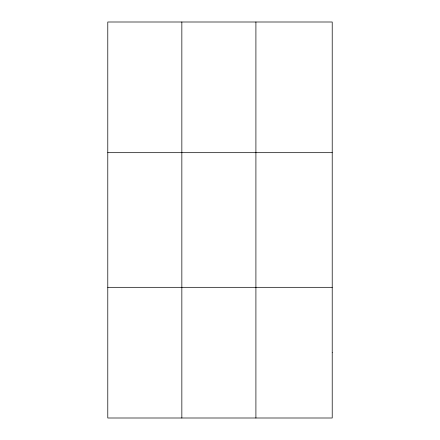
<?xml version="1.0" encoding="UTF-8"?>
<svg xmlns="http://www.w3.org/2000/svg" width="440" height="440" viewBox="0 0 440 440"><rect width="100%" height="100%" fill="white"/><g stroke="black" fill="none" stroke-linecap="round" stroke-linejoin="round"><path stroke-width="0.66" d="M181.847 22L181.847 418M255.91 22L255.91 418M107.784 152.68L332.216 152.68M107.784 287.32L332.216 287.32M332.216 352.66L332.216 418L107.784 418L107.784 22L332.216 22L332.216 352.66"/></g></svg>
